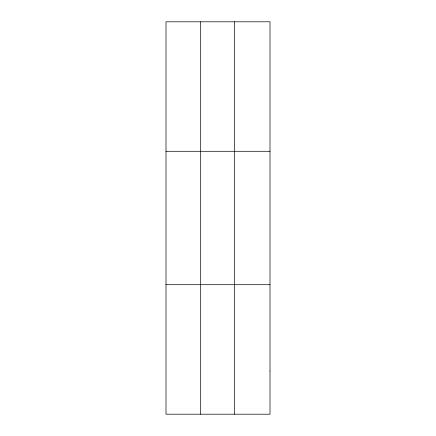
<?xml version="1.0" encoding="UTF-8"?>
<svg xmlns="http://www.w3.org/2000/svg" width="436" height="436" viewBox="0 0 436 436"><rect width="100%" height="100%" fill="white"/><g stroke="black" fill="none" stroke-linecap="round" stroke-linejoin="round"><path stroke-width="0.65" d="M200.32 21.8L200.32 414.2M234.639 21.8L234.639 414.2M166.002 151.292L269.998 151.292M166.002 284.708L269.998 284.708M269.998 371.036L269.998 414.2L166.002 414.2L166.002 21.8L269.998 21.8L269.998 371.036"/></g></svg>
